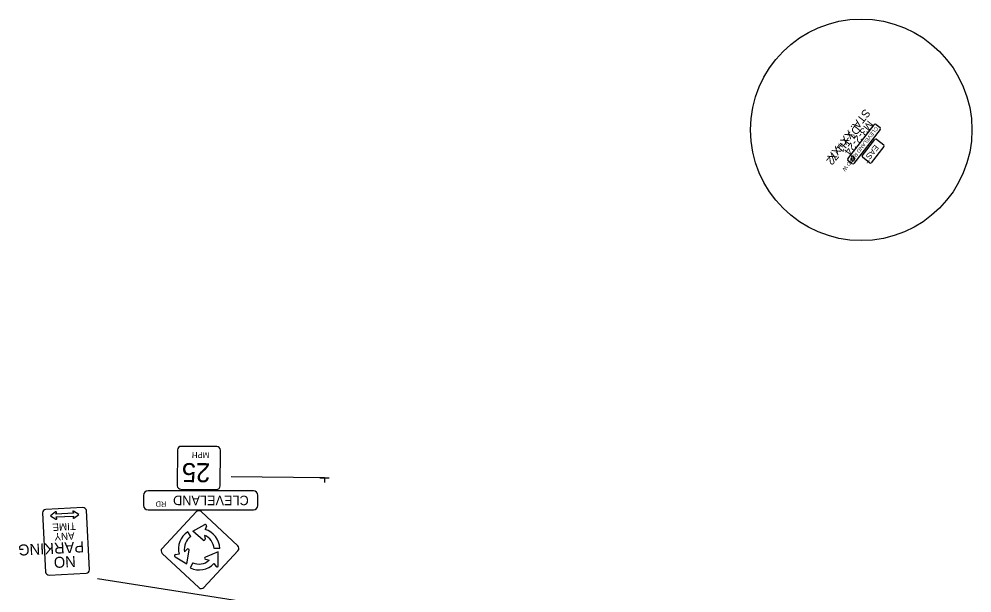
# Model space of a CAD drawing. Extents: x 129280 to 267173, y 229023 to 342302.
# Drawn here: x 152402 to 153236, y 331304 to 331806 of the extents above; entities that cross this region are included whole.
import ezdxf

# ---------------------------------------------------------------- set-up
doc = ezdxf.new("R2010")
doc.units = 0
for name, color, linetype in [('PM_P_CL_Double_Solid', 7, 'Continuous'), ('PV_P_EOP', 7, 'Continuous'), ('PV_P_Shoulder', 7, 'Continuous')]:
    doc.layers.add(name, color=color, linetype=linetype)

msp = doc.modelspace()

# ---------------------------------------------------------------- linework, layer by layer
at = {"layer": 'PM_P_CL_Double_Solid'}
for p, q in [((153139.85, 331686.72), (153150.96, 331700.88)), ((153152.37, 331701.05), (153158.66, 331696.12)), ((153158.83, 331694.71), (153147.72, 331680.55)), ((153131.96, 331681.65), (153129.89, 331683.92)), ((153130.13, 331684.35), (153130.97, 331684.2)), ((153130.68, 331686.53), (153132, 331686.69)), ((153131.64, 331684.2), (153131.64, 331684.2)), ((153133.4, 331684.36), (153131.96, 331681.65)), ((153132, 331686.69), (153132.29, 331684.37)), ((153132.29, 331684.36), (153133.06, 331684.72)), ((153132.29, 331684.37), (153132.29, 331684.36)), ((153146.32, 331680.38), (153140.02, 331685.32)), ((152575.11, 331432.47), (152543.86, 331432.6)), ((152540.72, 331429.49), (152540.59, 331398.24)), ((152578.09, 331398.08), (152578.22, 331429.33)), ((152665.32, 331405.04), (152673.32, 331405.17)), ((152665.32, 331405.04), (152673.32, 331405.17)), ((152669.32, 331405.11), (152669.39, 331401.11)), ((152669.32, 331405.11), (152669.39, 331401.11)), ((152543.7, 331395.1), (152574.95, 331394.97)), ((152434.07, 331375.29), (152429.72, 331371.88)), ((152434.43, 331373.32), (152434.81, 331374.8)), ((152449.09, 331375.54), (152449.63, 331374.11)), ((152454.46, 331373.16), (152449.78, 331376.1)), ((152429.72, 331371.88), (152434.4, 331368.94)), ((152435.09, 331369.5), (152434.55, 331370.93)), ((152434.55, 331370.93), (152434.57, 331370.93)), ((152434.57, 331370.93), (152449.75, 331371.71)), ((152442.09, 331372.52), (152442.09, 331372.52)), ((152449.75, 331371.71), (152449.37, 331370.24)), ((152449.75, 331371.71), (152449.74, 331371.71)), ((152450.11, 331369.75), (152454.46, 331373.16)), ((152552.47, 331353.75), (152549.69, 331357.97)), ((152554.16, 331358.59), (152564.72, 331364.2)), ((152563.19, 331350.72), (152554.16, 331358.59)), ((152566.15, 331362.9), (152564.83, 331359.98)), ((152564.26, 331354.83), (152564.9, 331351.7)), ((152549.25, 331342.67), (152546.91, 331340.49)), ((152548.96, 331329.92), (152550.97, 331341.74)), ((152576.32, 331340.28), (152565.15, 331335.88)), ((152577.74, 331343.38), (152572.69, 331343.2)), ((152576.41, 331328.33), (152576.32, 331340.28)), ((152538.67, 331336.01), (152548.96, 331329.92)), ((152542.23, 331338.32), (152539.02, 331337.91)), ((152565.24, 331333.94), (152568.32, 331333.04)), ((152554.1, 331330.94), (152551.92, 331326.38)), ((152572.61, 331330.17), (152574.61, 331327.64)), ((152572.61, 331330.17), (152572.61, 331330.17))]:
    msp.add_line(p, q, dxfattribs=at)
for points in [[(153127.35, 331684.11), (153150.39, 331713.7)], [(153155.65, 331709.6), (153132.61, 331680.02)], [(153152.14, 331713.92), (153155.43, 331711.36)], [(153130.85, 331679.8), (153127.56, 331682.36)], [(153130.97, 331684.21), (153130.68, 331686.53)], [(152607.18, 331393.69), (152514.98, 331393.69)], [(152511.08, 331389.79), (152511.08, 331380.92)], [(152611.08, 331380.92), (152611.08, 331389.79)], [(152422.71, 331374.47), (152425.38, 331322.74)], [(152458, 331379.17), (152425.43, 331377.49)], [(152449.63, 331374.11), (152434.44, 331373.32)], [(152463.7, 331324.72), (152461.02, 331376.45)], [(152514.98, 331377.02), (152607.18, 331377.02)], [(152527.22, 331343.41), (152557.07, 331375.39)], [(152561.48, 331375.55), (152593.47, 331345.69)], [(152593.62, 331341.28), (152563.77, 331309.29)], [(152559.35, 331309.14), (152527.37, 331338.99)], [(152428.4, 331320.02), (152460.97, 331321.7)]]:
    msp.add_lwpolyline(points, dxfattribs=at)
for centre, radius, start, end in [((153151.37, 331712.93), 1.25, 52.09033, 142.09033), ((153154.66, 331710.37), 1.25, 322.09033, 52.09033), ((153151.75, 331700.27), 1, 51.88241, 141.88241), ((153158.04, 331695.33), 1, 321.88241, 51.88241), ((153128.33, 331683.34), 1.25, 142.09033, 232.09033), ((153130.09, 331684.1), 0.259, 79.45253, 222.16957), ((153133.17, 331684.48), 0.259, 332.01108, 114.72813), ((153140.64, 331686.11), 1, 141.88241, 231.88241), ((153131.62, 331680.78), 1.25, 232.09033, 322.09033), ((153146.93, 331681.17), 1, 231.88241, 321.88241), ((152543.85, 331429.48), 3.13, 89.74932, 179.74932), ((152575.1, 331429.34), 3.12, 359.74932, 89.74932), ((152514.98, 331389.79), 3.9, 90, 180), ((152543.71, 331398.23), 3.12, 179.74932, 269.74932), ((152574.96, 331398.09), 3.13, 269.74932, 359.74932), ((152607.18, 331389.79), 3.9, 360, 90), ((152425.58, 331374.62), 2.88, 92.95979, 182.95979), ((152434.36, 331374.92), 0.467, 345.32199, 128.03903), ((152449.53, 331375.7), 0.467, 57.88055, 200.59759), ((152458.15, 331376.3), 2.88, 2.95979, 92.95979), ((152514.98, 331380.92), 3.9, 180, 270), ((152559.35, 331373.26), 3.12, 46.97532, 136.97532), ((152607.18, 331380.92), 3.9, 270, 360), ((152434.65, 331369.33), 0.467, 237.88054, 20.59759), ((152449.82, 331370.12), 0.467, 165.32199, 308.03904), ((152559.69, 331342.93), 18.07, 123.61718, 194.78674), ((152565.2, 331363.28), 1.03, 332.65255, 117.96381), ((152559.69, 331342.65), 18.07, 2.29797, 73.46767), ((152559.68, 331342.94), 13, 123.71394, 190.81872), ((152563.88, 331351.49), 1.03, 228.92833, 11.55696), ((152559.7, 331342.65), 13, 2.42343, 69.49964), ((152529.5, 331341.28), 3.12, 136.97532, 226.97532), ((152549.96, 331341.91), 1.03, 350.24741, 132.87603), ((152591.34, 331343.41), 3.12, 316.97532, 46.97532), ((152539.2, 331336.91), 1.03, 93.97162, 239.28289), ((152559.61, 331342.71), 13, 244.92225, 312.02893), ((152565.53, 331334.93), 1.03, 111.45762, 254.08624), ((152460.83, 331324.57), 2.88, 272.95979, 2.95979), ((152559.62, 331342.73), 18.07, 244.79478, 315.99696), ((152575.38, 331328.32), 1.03, 215.18184, 0.4931), ((152428.26, 331322.89), 2.88, 182.95979, 272.95979), ((152561.49, 331311.43), 3.12, 226.97532, 316.97532)]:
    msp.add_arc(centre, radius, start, end, dxfattribs=at)
at = {"layer": 'PV_P_EOP'}
for p, q in [((152669.32, 331405.11), (152587.7, 331405.93)), ((152667.27, 331285.96), (152470.84, 331316.91))]:
    msp.add_line(p, q, dxfattribs=at)
msp.add_circle((153138.99, 331709.32), 96.83, dxfattribs=at)

# ---------------------------------------------------------------- texts
at = {"layer": 'PM_P_CL_Double_Solid'}
for s, height, rotation, p in [('CLEVELAND ROAD W', 3.3333, 232.09033, (153151.45, 331712.35)), ('EAST', 5, 231.88241, (153150.86, 331696.7)), ('MPH', 5.107, 179.74932, (152568.5, 331427.52)), ('25', 16.667, 179.74932, (152569.45, 331417.91)), ('RD', 4.685, 180, (152530.94, 331384.45)), ('CLEVELAND', 8.328, 180, (152603.1, 331389.52)), ('TIME', 6.395, 182.95979, (152451.57, 331366.03)), ('ANY', 6.395, 182.95979, (152450.49, 331357.57)), ('PARKING', 9.592, 182.95979, (152458.74, 331349.6)), ('NO', 9.592, 182.95979, (152451.48, 331336.82))]:
    msp.add_text(s, height=height, rotation=rotation, dxfattribs=at).set_placement(p)
at = {"layer": 'PV_P_EOP'}
for s, rotation, p in [('M3-2-24', 231.88241, (153145.01, 331717.96)), ('D1-H1-72', 230.85781, (153133.56, 331713.74))]:
    msp.add_text(s, height=7, rotation=rotation, dxfattribs=at).set_placement(p)
at = {"layer": 'PV_P_Shoulder'}
msp.add_text('STA. XX+XX', height=7, rotation=231.88241, dxfattribs=at).set_placement((153142.1, 331728.15))

doc.saveas('drawing.dxf')
